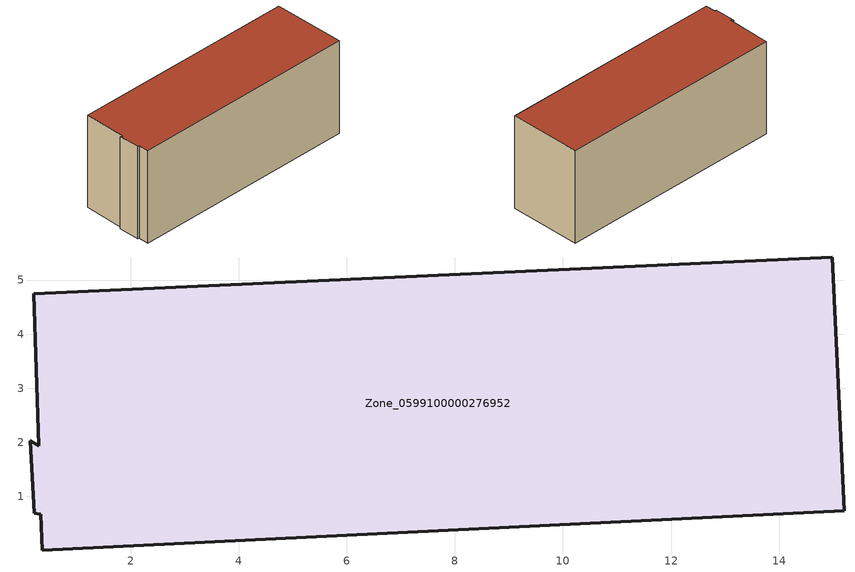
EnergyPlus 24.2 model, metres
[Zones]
Zone_0599100000276952
 floor ground (C_G): 0.21,4.75 14.98,5.43 15.2,0.73 0.36,0.01 0.34,0.67 0.22,0.69 0.15,2.03 0.3,1.94 z0
 wall outside (C_F): 14.98,5.43 0.21,4.75 0.3,1.94 0.15,2.03 0.22,0.69 0.34,0.67 0.36,0.01 15.2,0.73 14.98,5.43 z0:6.16
 roof outside (C_R): 0.22,0.69 0.34,0.67 0.36,0.01 15.2,0.73 14.98,5.43 0.21,4.75 0.3,1.94 0.15,2.03 z6.16
[BUILDING]
Pand.0599100000276952: North Axis=0; Terrain=City; Loads Convergence Tolerance Value=0.04; Temperature Convergence Tolerance Value=0.4; Solar Distribution=FullExterior; Maximum Number of Warmup Days=25; Minimum Number of Warmup Days=1
[Site:Location]
Rotterdam.The.Hague.AP_ZH_NLD Design_Conditions: Latitude=51.96; Longitude=4.45; Time Zone=1; Elevation=-4.5
[SITE:GROUNDTEMPERATURE:BUILDINGSURFACE]
18, 18, 18, 18, 18, 18, 18, 18, 18, 18, 18, 18
[MATERIAL] Thermal Absorptance=0.9; Solar Absorptance=0.7; Visible Absorptance=0.7
Name | Roughness | Thickness | Conductivity | Density | Specific Heat
G.TI.1946 | MediumSmooth | 0.15 | 1 | 540 | 1210
F.TI.1946 | Rough | 0.3 | 0.857143 | 1920 | 840
R.TI.1946 | MediumRough | 0.2 | 0.1 | 1500 | 1000
[CONSTRUCTION]
C_G: G.TI.1946
C_F: F.TI.1946
C_R: R.TI.1946
[ZONE]
Zone_0599100000276952: Type=1; Multiplier=1; Ceiling Height=Autocalculate; Volume=Autocalculate; Floor Area=autocalculate; Part of Total Floor Area=Yes
[ZONEINFILTRATION:DESIGNFLOWRATE]
Infil_Zone_0599100000276952: Zone or ZoneList or Space or SpaceList=Zone_0599100000276952; Schedule=AlwaysOn; Design Flow Rate Calculation Method=Flow/Area; Flow Rate per Floor Area=0.003; Constant Term Coefficient=1; Temperature Term Coefficient=0; Velocity Term Coefficient=0; Velocity Squared Term Coefficient=0
[HVACTEMPLATE:ZONE:IDEALLOADSAIRSYSTEM]
Zone_0599100000276952: Maximum Heating Supply Air Temperature=50; Minimum Cooling Supply Air Temperature=13; Maximum Heating Supply Air Humidity Ratio=0.0156; Minimum Cooling Supply Air Humidity Ratio=0.0077; Heating Limit=NoLimit; Cooling Limit=NoLimit; Dehumidification Control Type=ConstantSensibleHeatRatio; Cooling Sensible Heat Ratio=0.7; Dehumidification Setpoint=60; Humidification Control Type=None; Humidification Setpoint=30; Outdoor Air Method=None; Outdoor Air Flow Rate per Person=0.00944; Outdoor Air Flow Rate per Zone Floor Area=0; Outdoor Air Flow Rate per Zone=0; Demand Controlled Ventilation Type=None; Outdoor Air Economizer Type=NoEconomizer; Heat Recovery Type=None; Sensible Heat Recovery Effectiveness=0.7; Latent Heat Recovery Effectiveness=0.65
[ZONECONTROL:THERMOSTAT]
ThermostatControl_Zone_0599100000276952: Zone or ZoneList=Zone_0599100000276952; Control Type Schedule=DualSetpointControlType; Control 1=Thermostat_Zone_0599100000276952; Temperature Difference Between Cutout And Setpoint=0
[THERMOSTATSETPOINT:DUALSETPOINT]
Thermostat_Zone_0599100000276952: Heating Setpoint Temperature Schedule=HeatingSetpoint_Zone_0599100000276952; Cooling Setpoint Temperature Schedule=CoolingSetpoint_Zone_0599100000276952
[SCHEDULE:COMPACT]
HeatingSetpoint_Zone_0599100000276952: Through: 12/31, For: AllDays, Until: 24:00, 21
CoolingSetpoint_Zone_0599100000276952: Through: 12/31, For: AllDays, Until: 24:00, 24
DualSetpointControlType: Through: 12/31, For: AllDays, Until: 24:00, 4
AlwaysOn: Through: 12/31, For: AllDays, Until: 24:00, 1
